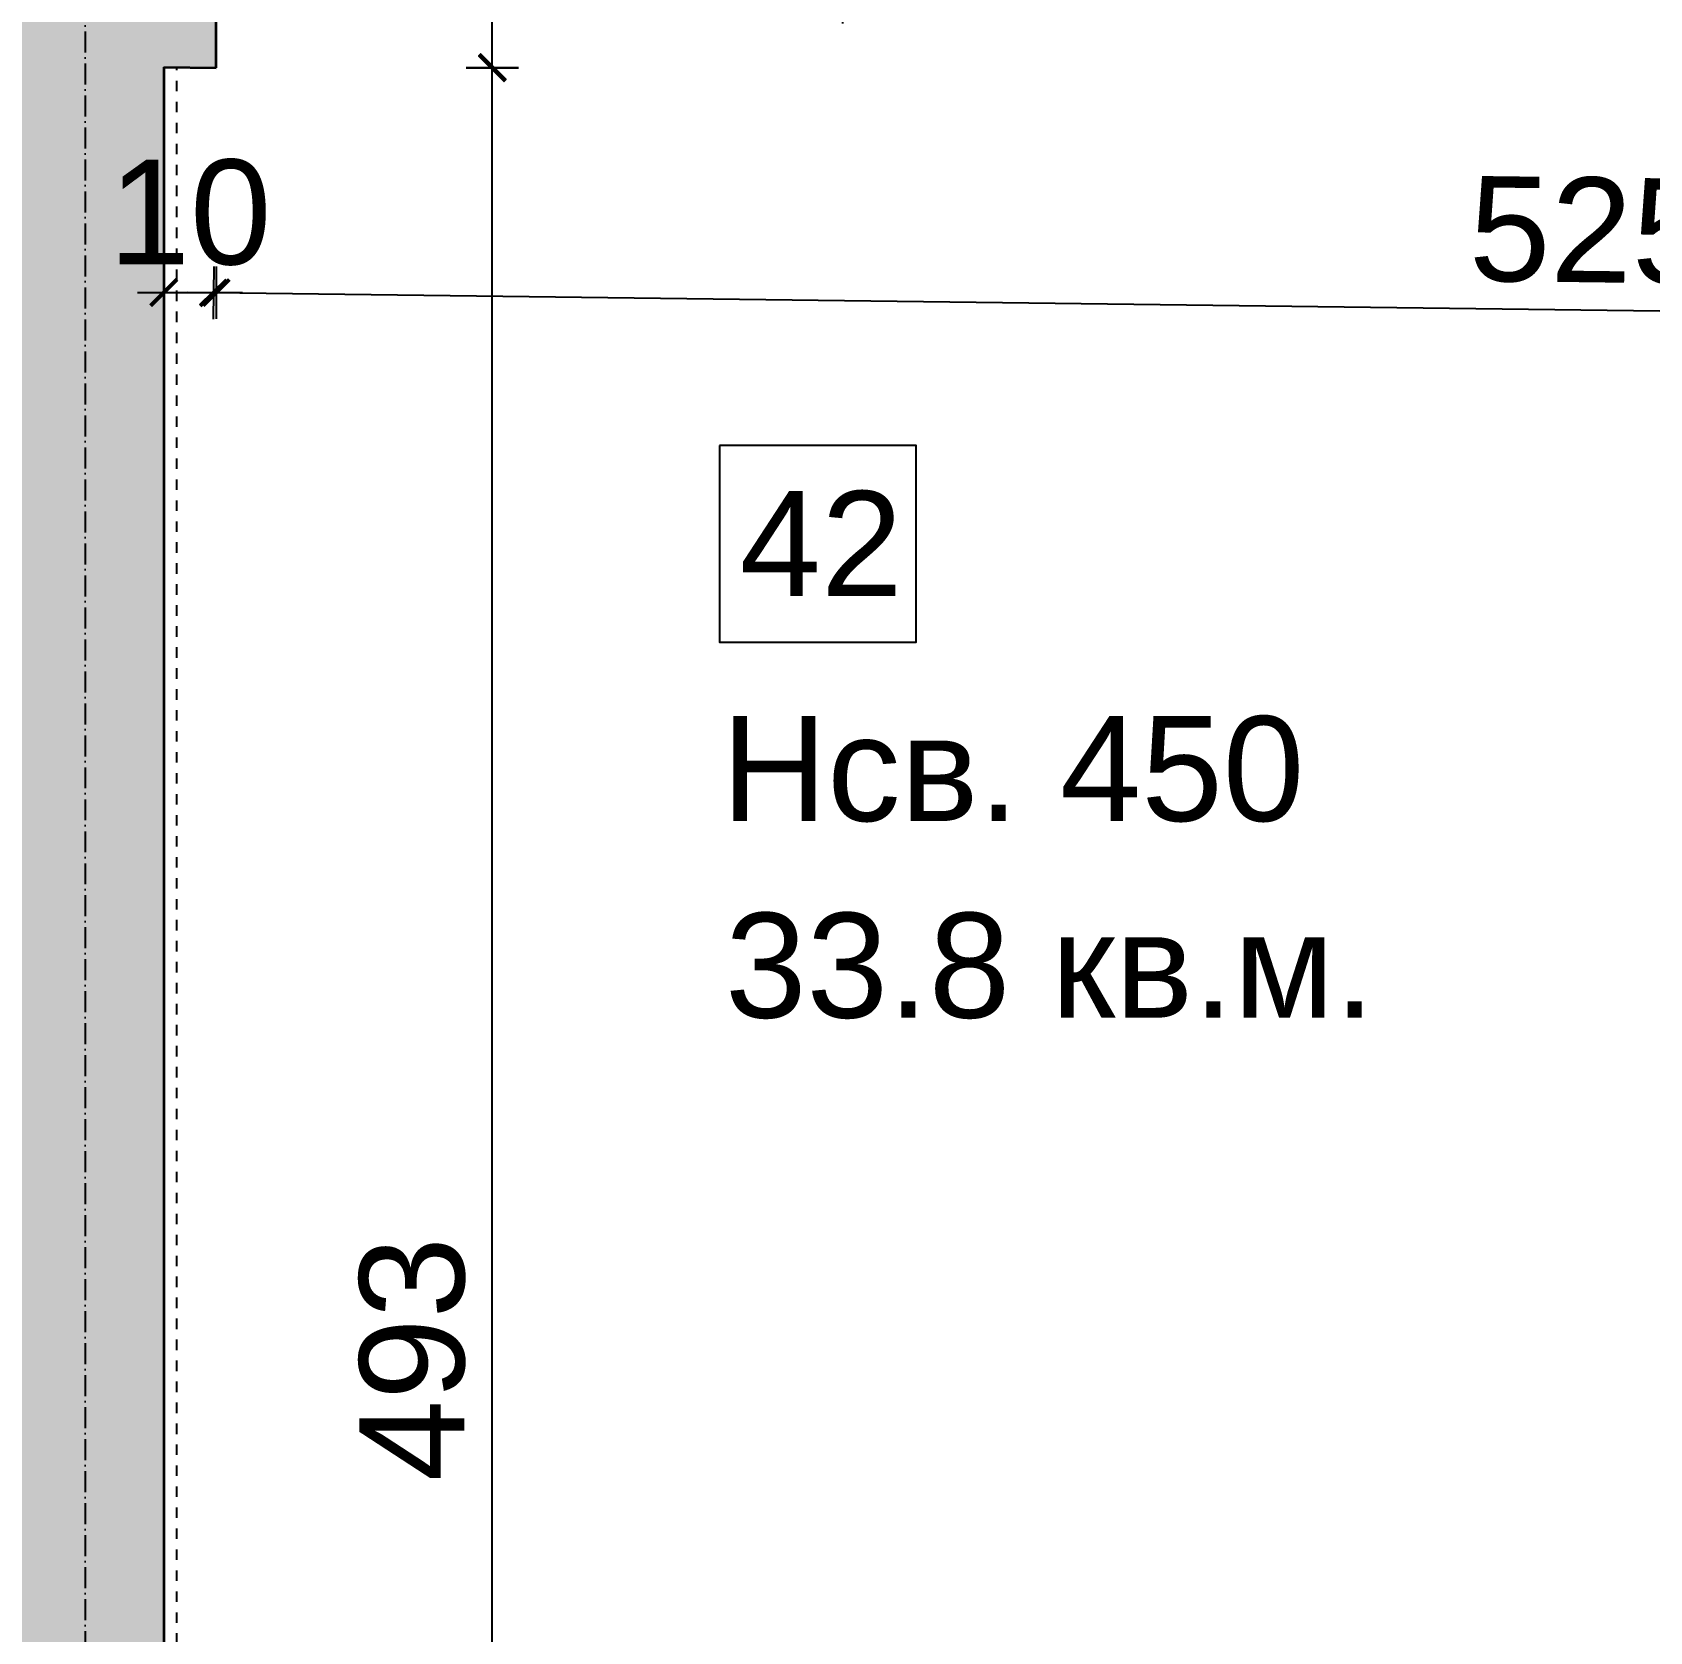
# Model space of a CAD drawing. Header units: inches. Extents: x -72385 to 39588, y -6525 to 66685.
# Drawn here: x -44764.9 to -44456.6, y 22470.2 to 22775.1 of the extents above; entities that cross this region are included whole.
import ezdxf

# ---------------------------------------------------------------- set-up
doc = ezdxf.new("R2010")
doc.units = ezdxf.units.IN
doc.header["$MEASUREMENT"] = 0
doc.linetypes.add('DashDot', pattern=[0.6, 0.4, -0.1, 0, -0.1])
doc.linetypes.add('Hidden', pattern=[0.4, 0.2, -0.2])
for name, color, linetype, lineweight in [('Надписи Hсв', 252, 'Continuous', 25), ('Надписи коти вътрешни', 252, 'Continuous', 25), ('Надписи номера на пом.', 252, 'Continuous', 25), ('Надписи площ', 252, 'Continuous', 25), ('Оси', 252, 'DashDot', 25), ('Пунктир', 253, 'Hidden', 25), ('Разрезни линии', 7, 'Continuous', 35), ('Щрих стени', 254, 'Continuous', 25)]:
    doc.layers.add(name, color=color, linetype=linetype, lineweight=lineweight)
doc.styles.add('Arial Regular', font='arial.ttf')
doc.styles.get("Standard").update_dxf_attribs({"font": 'arial.ttf'})
doc.dimstyles.new('Annotative', dxfattribs={"dimscale": 0, "dimtxt": 20, "dimasz": 5, "dimexe": 5, "dimexo": 5, "dimgap": 5, "dimtad": 1, "dimdec": 0, "dimzin": 0, "dimdsep": 46, "dimtxsty": 'Standard', "dimblk": 'ARCHTICK', "dimcen": 5, "dimdle": 5, "dimadec": 0, "dimazin": 0, "dimtfac": 1, "dimtdec": 0, "dimtofl": 0, "dimtmove": 0, "dimatfit": 3, "dimldrblk": 'ARCHTICK', "dimfxl": 5, "dimfxlon": 1, "dimtolj": 1, "dimtzin": 0, "dimarcsym": 1})

# ---------------------------------------------------------------- blocks, each defined once
blk = doc.blocks.new('_ArchTick')
at = {"color": 0, "linetype": 'ByBlock', "const_width": 0.15}
blk.add_lwpolyline([(-0.5, -0.5), (0.5, 0.5)], dxfattribs=at)
blk = doc.blocks.new('*D2966')
at = {"layer": 'Defpoints', "color": 0, "ltscale": 50, "transparency": 16777216}
for p in [(-44729.84, 22768.29), (-44204.84, 22761.61), (-44730.38, 22725.41)]:
    blk.add_point(p, dxfattribs=at)
at = {"layer": 'Надписи коти вътрешни', "color": 0, "lineweight": -2, "ltscale": 50, "transparency": 16777216}
for p, q in [((-44730.32, 22730.41), (-44730.45, 22720.41)), ((-44200.38, 22718.66), (-44735.38, 22725.47)), ((-44205.32, 22723.73), (-44205.45, 22713.73))]:
    blk.add_line(p, q, dxfattribs=at)
at = {"layer": 'Надписи коти вътрешни', "color": 0, "lineweight": -2, "ltscale": 50, "transparency": 16777216, "xscale": 5, "yscale": 5, "zscale": 5}
for p, rotation in [((-44730.38, 22725.41), 179.2706286525475), ((-44205.38, 22718.73), 359.2706286525474)]:
    blk.add_blockref('_ArchTick', p, dxfattribs=dict(at, rotation=rotation))
at = {"layer": 'Надписи коти вътрешни', "color": 0, "ltscale": 50, "transparency": 16777216, "insert": (-44467.69, 22737.28), "char_height": 20, "attachment_point": 5, "rotation": 359.2706}
blk.add_mtext('\\A1;525', dxfattribs=at)
blk = doc.blocks.new('*D2967')
at = {"layer": 'Defpoints', "color": 0, "ltscale": 50, "transparency": 16777216}
for p in [(-44739.84, 22768.42), (-44729.84, 22768.29), (-44729.84, 22725.47)]:
    blk.add_point(p, dxfattribs=at)
at = {"layer": 'Надписи коти вътрешни', "color": 0, "lineweight": -2, "ltscale": 50, "transparency": 16777216}
for p, q in [((-44739.84, 22730.47), (-44739.84, 22720.47)), ((-44729.84, 22730.47), (-44729.84, 22720.47)), ((-44744.84, 22725.47), (-44724.84, 22725.47))]:
    blk.add_line(p, q, dxfattribs=at)
at = {"layer": 'Надписи коти вътрешни', "color": 0, "lineweight": -2, "ltscale": 50, "transparency": 16777216, "xscale": 5, "yscale": 5, "zscale": 5, "rotation": 180}
blk.add_blockref('_ArchTick', (-44739.84, 22725.47), dxfattribs=at)
at = {"layer": 'Надписи коти вътрешни', "color": 0, "lineweight": -2, "ltscale": 50, "transparency": 16777216, "xscale": 5, "yscale": 5, "zscale": 5}
blk.add_blockref('_ArchTick', (-44729.84, 22725.47), dxfattribs=at)
at = {"layer": 'Надписи коти вътрешни', "color": 0, "ltscale": 50, "transparency": 16777216, "insert": (-44734.84, 22740.69), "char_height": 20, "attachment_point": 5}
blk.add_mtext('\\A1;10', dxfattribs=at)
blk = doc.blocks.new('*D2970')
at = {"layer": 'Defpoints', "color": 0, "ltscale": 50, "transparency": 16777216}
for p in [(-44609.84, 22826.77), (-44179.84, 22821.3), (-44180.41, 22776.3)]:
    blk.add_point(p, dxfattribs=at)
at = {"layer": 'Надписи коти вътрешни', "color": 0, "lineweight": -2, "ltscale": 50, "transparency": 16777216}
for p, q in [((-44610.35, 22786.77), (-44610.47, 22776.77)), ((-44615.41, 22781.84), (-44175.41, 22776.24)), ((-44180.35, 22781.3), (-44180.47, 22771.3))]:
    blk.add_line(p, q, dxfattribs=at)
at = {"layer": 'Надписи коти вътрешни', "color": 0, "lineweight": -2, "ltscale": 50, "transparency": 16777216, "xscale": 5, "yscale": 5, "zscale": 5}
for p, rotation in [((-44610.41, 22781.77), 179.2706286525496), ((-44180.41, 22776.3), 359.2706286525496)]:
    blk.add_blockref('_ArchTick', p, dxfattribs=dict(at, rotation=rotation))
at = {"layer": 'Надписи коти вътрешни', "color": 0, "ltscale": 50, "transparency": 16777216, "insert": (-44395.22, 22794.25), "char_height": 20, "attachment_point": 5, "rotation": 359.2706}
blk.add_mtext('\\A1;430', dxfattribs=at)
blk = doc.blocks.new('*D2971')
at = {"layer": 'Defpoints', "color": 0, "ltscale": 50, "transparency": 16777216}
for p in [(-44737.34, 22768.39), (-44677.21, 22768.39), (-44737.34, 22275.85)]:
    blk.add_point(p, dxfattribs=at)
at = {"layer": 'Надписи коти вътрешни', "color": 0, "lineweight": -2, "ltscale": 50, "transparency": 16777216}
for p, q in [((-44677.21, 22270.85), (-44677.21, 22773.39)), ((-44682.21, 22768.39), (-44672.21, 22768.39)), ((-44682.21, 22275.85), (-44672.21, 22275.85))]:
    blk.add_line(p, q, dxfattribs=at)
at = {"layer": 'Надписи коти вътрешни', "color": 0, "lineweight": -2, "ltscale": 50, "transparency": 16777216, "xscale": 5, "yscale": 5, "zscale": 5}
for p, rotation in [((-44677.21, 22768.39), 90), ((-44677.21, 22275.85), 270)]:
    blk.add_blockref('_ArchTick', p, dxfattribs=dict(at, rotation=rotation))
at = {"layer": 'Надписи коти вътрешни', "color": 0, "ltscale": 50, "transparency": 16777216, "insert": (-44692.42, 22522.12), "char_height": 20, "attachment_point": 5, "rotation": 90}
blk.add_mtext('\\A1;493', dxfattribs=at)
blk = doc.blocks.new('*D2972')
at = {"layer": 'Defpoints', "color": 0, "ltscale": 50, "transparency": 16777216}
for p in [(-44729.84, 22828.3), (-44677.21, 22828.3), (-44729.84, 22768.29)]:
    blk.add_point(p, dxfattribs=at)
at = {"layer": 'Надписи коти вътрешни', "color": 0, "lineweight": -2, "ltscale": 50, "transparency": 16777216}
for p, q in [((-44677.21, 22763.29), (-44677.21, 22833.3)), ((-44682.21, 22828.3), (-44672.21, 22828.3)), ((-44682.21, 22768.29), (-44672.21, 22768.29))]:
    blk.add_line(p, q, dxfattribs=at)
at = {"layer": 'Надписи коти вътрешни', "color": 0, "lineweight": -2, "ltscale": 50, "transparency": 16777216, "xscale": 5, "yscale": 5, "zscale": 5}
for p, rotation in [((-44677.21, 22828.3), 90), ((-44677.21, 22768.29), 270)]:
    blk.add_blockref('_ArchTick', p, dxfattribs=dict(at, rotation=rotation))
at = {"layer": 'Надписи коти вътрешни', "color": 0, "ltscale": 50, "transparency": 16777216, "insert": (-44692.42, 22798.3), "char_height": 20, "attachment_point": 5, "rotation": 90}
blk.add_mtext('\\A1;60', dxfattribs=at)

msp = doc.modelspace()

# ---------------------------------------------------------------- hatches: boundary and pattern name
at = {"layer": 'Щрих стени', "ltscale": 10}
h = msp.add_hatch(color=256, dxfattribs=at)
h.dxf.hatch_style = 1
h.paths.add_polyline_path([(-46719.84, 22853.63), (-46889.84, 22855.8), (-46889.84, 22825.79), (-46869.84, 22825.54), (-46869.84, 22288), (-46872.34, 22288.03), (-46872.34, 22223.02), (-46837.34, 22222.58), (-46837.34, 22287.58), (-46839.84, 22287.61), (-46839.84, 22825.16), (-46719.84, 22823.63)])
h.paths.add_polyline_path([(-46449.84, 22850.2), (-46619.84, 22852.36), (-46619.84, 22822.36), (-46572.34, 22821.75), (-46572.34, 22219.2), (-46537.34, 22218.76), (-46537.34, 22821.31), (-46449.84, 22820.19)])
h.paths.add_polyline_path([(-46219.84, 22847.27), (-46289.84, 22848.16), (-46289.84, 22818.16), (-46219.84, 22817.26)])
h.paths.add_polyline_path([(-45859.84, 22842.68), (-46059.84, 22845.23), (-46059.84, 22815.23), (-45972.34, 22814.11), (-45972.34, 22211.56), (-45937.34, 22211.12), (-45937.34, 22813.67), (-45859.84, 22812.68)])
h.paths.add_polyline_path([(-45319.84, 22828.31), (-45339.84, 22828.56), (-45339.84, 23106.09), (-45094.84, 23102.97), (-45094.84, 23132.97), (-45339.84, 23136.09), (-45339.84, 23181.09), (-45369.84, 23181.47), (-45369.84, 22846.45), (-45389.84, 22846.7), (-45389.84, 22836.7), (-45759.84, 22841.41), (-45759.84, 22811.41), (-45369.84, 22806.44), (-45369.84, 22736.44), (-45429.84, 22737.2), (-45429.84, 22607.19), (-45369.84, 22606.43), (-45369.84, 22283.9), (-45372.34, 22283.93), (-45372.34, 22203.93), (-45337.34, 22203.48), (-45337.34, 22283.49), (-45339.84, 22283.52), (-45339.84, 22798.56), (-45319.84, 22798.31)])
h.paths.add_polyline_path([(-45637.34, 22272.31), (-45672.34, 22272.75), (-45672.34, 22207.75), (-45637.34, 22207.3)], flags=17)
h.paths.add_polyline_path([(-45037.34, 22234.66), (-45072.34, 22235.11), (-45072.34, 22200.11), (-45037.34, 22199.66)])
h.paths.add_polyline_path([(-44729.84, 22828.3), (-44699.84, 22827.92), (-44699.84, 22857.92), (-44739.84, 22858.43), (-44739.84, 23098.45), (-44719.84, 23098.19), (-44719.84, 23128.2), (-44934.84, 23130.93), (-44934.84, 23100.93), (-44769.84, 23098.83), (-44769.84, 22858.81), (-44779.84, 22858.94), (-44779.84, 22768.93), (-44769.84, 22768.8), (-44769.84, 22276.26), (-44772.34, 22276.29), (-44772.34, 22196.29), (-44737.34, 22195.84), (-44737.34, 22275.85), (-44739.84, 22275.88), (-44739.84, 22768.42), (-44729.84, 22768.29)])

# ---------------------------------------------------------------- linework, layer by layer
at = {"layer": 'Надписи номера на пом.', "ltscale": 50}
msp.add_lwpolyline([(-44633.92, 22696.32), (-44633.92, 22658.82), (-44596.42, 22658.82), (-44596.42, 22696.32)], close=True, dxfattribs=at)
at = {"layer": 'Оси', "ltscale": 10}
msp.add_line((-44754.84, 24513.75), (-44754.84, 21713.53), dxfattribs=at)
at = {"layer": 'Пунктир', "ltscale": 10}
msp.add_line((-44737.34, 22275.85), (-44737.34, 22768.39), dxfattribs=at)
at = {"layer": 'Разрезни линии', "ltscale": 50}
for p, q in [((-44729.84, 22768.29), (-44729.84, 22828.3)), ((-44739.84, 22768.42), (-44739.84, 22275.88)), ((-44739.84, 22768.42), (-44729.84, 22768.29))]:
    msp.add_line(p, q, dxfattribs=at)

# ---------------------------------------------------------------- texts
at = {"layer": 'Надписи Hсв', "ltscale": 100, "insert": (-44633.54, 22644.71), "char_height": 20, "width": 180.4891, "attachment_point": 1, "style": 'Arial Regular'}
msp.add_mtext('\\pxt8;Hсв. 450', dxfattribs=at)
at = {"layer": 'Надписи номера на пом.', "ltscale": 100, "insert": (-44704.78, 22687.63), "char_height": 20, "width": 180.4891, "attachment_point": 1, "style": 'Arial Regular'}
msp.add_mtext('\\pxqc;42', dxfattribs=at)
at = {"layer": 'Надписи площ', "ltscale": 100, "insert": (-44632.85, 22607.21), "char_height": 20, "width": 180.4891, "attachment_point": 1, "style": 'Arial Regular'}
msp.add_mtext('33.8 кв.м.', dxfattribs=at)

# ---------------------------------------------------------------- dimensions: what is measured, and where the dimension line sits
at = {"layer": 'Надписи коти вътрешни', "ltscale": 50}
for base, p1, p2, picture, middle in [((-44677.21, 22828.3), (-44729.84, 22768.29), (-44729.84, 22828.3), '*D2972', (-44692.42, 22798.3)), ((-44677.21, 22768.39), (-44737.34, 22275.85), (-44737.34, 22768.39), '*D2971', (-44692.42, 22522.12))]:
    dim = msp.add_linear_dim(base=base, p1=p1, p2=p2, angle=90, dimstyle='Annotative', override={"dimscale": 0, "dimtix": 0, "dimtofl": 0, "dimtmove": 0, "dimatfit": 3}, dxfattribs=at)
    dim.commit()
    dim.dimension.update_dxf_attribs({"geometry": picture, "text_midpoint": middle})
for p1, p2, distance, picture, middle in [((-44609.84, 22826.77), (-44179.84, 22821.3), -45, '*D2970', (-44395.22, 22794.25)), ((-44204.84, 22761.61), (-44729.84, 22768.29), 42.89, '*D2966', (-44467.69, 22737.28))]:
    dim = msp.add_aligned_dim(p1=p1, p2=p2, distance=distance, dimstyle='Annotative', override={"dimscale": 0, "dimtix": 0, "dimtofl": 0, "dimtmove": 0, "dimatfit": 3}, dxfattribs=at)
    dim.commit()
    dim.dimension.update_dxf_attribs({"geometry": picture, "text_midpoint": middle})
dim = msp.add_linear_dim(base=(-44729.84, 22725.47), p1=(-44739.84, 22768.42), p2=(-44729.84, 22768.29), dimstyle='Annotative', override={"dimscale": 0, "dimtix": 0, "dimtofl": 0, "dimtmove": 0, "dimatfit": 3}, dxfattribs=at)
dim.commit()
dim.dimension.update_dxf_attribs({"geometry": '*D2967', "text_midpoint": (-44734.84, 22725.47), "dimtype": 128})

doc.saveas('drawing.dxf')
